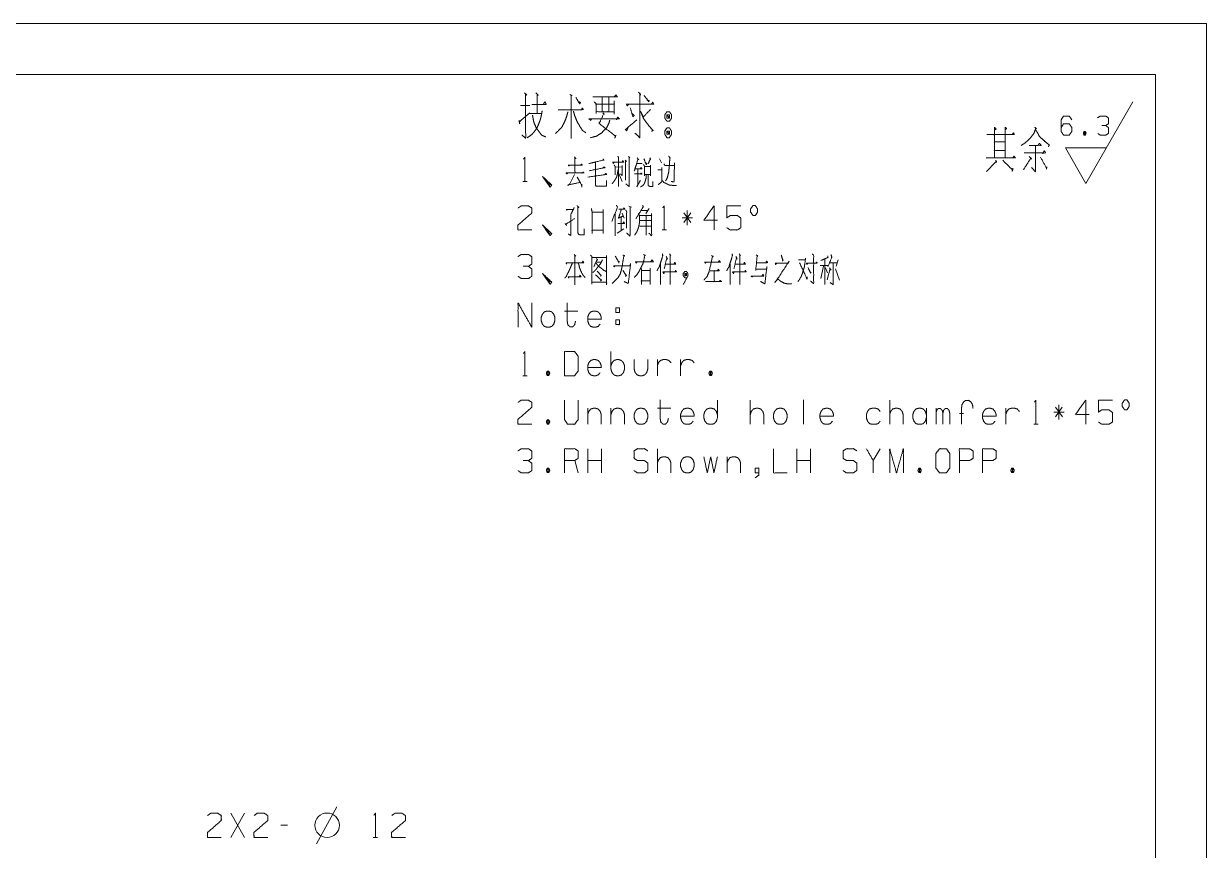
# Model space of a CAD drawing. Header units: millimetres. Extents: x 0 to 420, y 0 to 297.
# Drawn here: x 304.1 to 420, y 216 to 297 of the extents above; entities that cross this region are included whole.
import ezdxf

# ---------------------------------------------------------------- set-up
doc = ezdxf.new("R2010")
doc.units = ezdxf.units.MM
doc.layers.add('101', color=7, linetype='Continuous', true_color=0xffffff)

msp = doc.modelspace()

# ---------------------------------------------------------------- linework, layer by layer
at = {"layer": '101', "color": 133, "linetype": 'Continuous', "lineweight": 18}
for p, q in [((420, 297), (0, 297)), ((420, 0), (420, 297)), ((415, 292), (25, 292)), ((415, 5), (415, 292))]:
    msp.add_line(p, q, dxfattribs=at)
at = {"layer": '101', "color": 72, "linetype": 'Continuous', "lineweight": 18}
for p, q in [((352.78, 288.97), (353.68, 288.97)), ((353.68, 288.18), (354.82, 288.18)), ((362.06, 282.93), (362.74, 282.96)), ((363.02, 283.63), (363.16, 283.48)), ((363.07, 283.53), (363.07, 281.66)), ((363.35, 283.98), (363.5, 283.83)), ((366.39, 283.76), (366.6, 283.36)), ((362.42, 282.31), (362.74, 281.53)), ((366.25, 282.68), (366.56, 282.68)), ((352.99, 281.53), (353.42, 281.53)), ((362.06, 278.37), (362.06, 276.19)), ((362.75, 278.42), (362.93, 277.92)), ((363.39, 279.09), (363.64, 279.02)), ((364.61, 278.67), (365.29, 278.67)), ((365.38, 278.87), (365.05, 278.39)), ((369.46, 278.44), (368.8, 277.49)), ((368.8, 278.44), (369.48, 277.49)), ((369.12, 277.24), (369.12, 278.67)), ((362.63, 277.99), (362.63, 276.72)), ((364.46, 277.14), (365.58, 277.14)), ((364.5, 277.69), (365.6, 277.69)), ((369.64, 277.97), (368.63, 277.97)), ((362.26, 276.47), (362.91, 276.89)), ((366.65, 276.77), (367.08, 276.77)), ((358.02, 274.36), (358.2, 274.21)), ((358.11, 274.26), (358.11, 271.38)), ((380.03, 273.86), (380.7, 273.86)), ((382.62, 273.96), (382.62, 271.43)), ((383.9, 273.86), (383.72, 273.23)), ((366.49, 273.41), (366.49, 271.43)), ((373.32, 273.41), (373.32, 271.43)), ((382.15, 273.28), (382.91, 273.28)), ((382.48, 273.23), (382.22, 272.01)), ((382.66, 273.06), (382.87, 272.58)), ((383.14, 273.01), (382.82, 271.88)), ((383.05, 273.56), (383.82, 273.56)), ((383.06, 273.06), (383.21, 272.83)), ((383.65, 272.96), (384.05, 271.86)), ((357.09, 268.82), (358.41, 268.82)), ((362.13, 267.97), (362.47, 267.97)), ((362.13, 267.97), (362.13, 267.49)), ((361.64, 263.11), (361.64, 264.86)), ((366.19, 262.48), (366.19, 264.06)), ((368.47, 262.48), (368.47, 264.06)), ((352.99, 262.48), (353.42, 262.48)), ((355.39, 262.93), (355.55, 262.51)), ((371.33, 262.93), (371.49, 262.51)), ((375.3, 257.72), (375.3, 260.09)), ((380.52, 260.12), (380.52, 257.72)), ((388.96, 257.72), (388.96, 260.09)), ((359.36, 259.29), (359.36, 257.72)), ((361.64, 259.29), (361.64, 257.72)), ((366.19, 259.29), (367.52, 259.29)), ((392.56, 257.72), (392.56, 259.29)), ((393.51, 257.72), (393.51, 259.29)), ((396.21, 258.77), (395.79, 258.77)), ((400.34, 257.72), (400.34, 259.29)), ((406.06, 258.92), (405.05, 258.92)), ((405.88, 259.39), (405.23, 258.44)), ((405.23, 259.39), (405.9, 258.44)), ((405.55, 258.19), (405.55, 259.62)), ((355.39, 258.17), (355.55, 257.74)), ((403.08, 257.72), (403.5, 257.72)), ((359.36, 252.96), (359.36, 255.33)), ((360.71, 252.96), (360.71, 255.33)), ((366.19, 252.96), (366.19, 255.33)), ((379.85, 252.96), (379.85, 255.33)), ((381.19, 252.96), (381.19, 255.33)), ((388.02, 255.33), (387.35, 254.16)), ((358.43, 252.96), (358.09, 254.16)), ((360.71, 254.16), (359.36, 254.16)), ((373.02, 254.53), (373.02, 252.96)), ((381.19, 254.16), (379.85, 254.16)), ((355.39, 253.41), (355.55, 252.98)), ((391.82, 253.41), (391.98, 252.98)), ((400.92, 253.41), (401.08, 252.98)), ((325.72, 217.21), (324.38, 219.59)), ((324.38, 217.21), (325.72, 219.59)), ((332.78, 216.58), (334.78, 220.23)), ((329.94, 218.41), (329.27, 218.41)), ((338.34, 217.21), (338.76, 217.21))]:
    msp.add_line(p, q, dxfattribs=at)
at = {"layer": '101', "color": 43, "linetype": 'Continuous', "lineweight": 18}
for p, q in [((408.2, 281.33), (412.81, 289.33)), ((408.01, 286.42), (408.14, 286.08)), ((406.18, 284.83), (410.21, 284.83)), ((408.2, 281.33), (406.18, 284.83))]:
    msp.add_line(p, q, dxfattribs=at)
at = {"layer": '101', "color": 72, "linetype": 'Continuous', "lineweight": 18}
msp.add_circle((333.82, 218.41), 1.2, dxfattribs=at)
for points, knots in [([(353.18, 290.21), (353.39, 289.98), (353.28, 290.13), (353.28, 285.78), (352.91, 286.08)], [0, 0, 0.058123, 0.092657, 0.910297, 1, 1]), ([(354.29, 290.21), (354.53, 289.98), (354.4, 290.06), (354.4, 288.22)], [0, 0, 0.141502, 0.20722, 1, 1]), ([(357.6, 290.06), (357.84, 289.94), (357.73, 289.98), (357.73, 285.74), (357.73, 288.56), (356.46, 288.56), (358.95, 288.56), (358.82, 288.74), (358.77, 288.56)], [0, 0, 0.022712, 0.032395, 0.397208, 0.639341, 0.748901, 0.963456, 0.983224, 1, 1]), ([(359.85, 289.83), (362.26, 289.83), (362.13, 290.02), (361.97, 289.83)], [0, 0, 0.835357, 0.914861, 1, 1]), ([(364.35, 290.28), (364.56, 290.02), (364.48, 290.17), (364.48, 285.82), (363.98, 286.27)], [0, 0, 0.060999, 0.091687, 0.877915, 1, 1]), ([(364.88, 289.98), (365.36, 289.34), (365.38, 289.46), (365.17, 289.49)], [0, 0, 0.706417, 0.808952, 1, 1]), ([(353.89, 289.08), (355.3, 289.08), (355.17, 289.34), (355.03, 289.12)], [0, 0, 0.716786, 0.866795, 1, 1]), ([(358.21, 289.76), (358.58, 289.12), (358.66, 289.27), (358.48, 289.34)], [0, 0, 0.666004, 0.819293, 1, 1]), ([(359.98, 289.34), (360.19, 289.16), (360.19, 288.18), (360.19, 288.37), (361.97, 288.37), (361.97, 288.11), (361.97, 289.42), (361.97, 289.12), (360.11, 289.12), (360.78, 289.12), (360.78, 289.79), (360.78, 288.37), (361.44, 288.37), (361.44, 289.76)], [0, 0, 0.024059, 0.106925, 0.122861, 0.273835, 0.296146, 0.407697, 0.433194, 0.590927, 0.647261, 0.70463, 0.825742, 0.882076, 1, 1]), ([(363.37, 289.08), (363.24, 288.93), (363.16, 289.12), (365.81, 289.12), (365.73, 289.31), (365.62, 289.12)], [0, 0, 0.057624, 0.116249, 0.879372, 0.937997, 1, 1]), ([(363.53, 288.74), (363.79, 287.88), (363.93, 287.99), (363.74, 288.18)], [0, 0, 0.673381, 0.803124, 1, 1]), ([(352.62, 287.51), (352.7, 287.17), (352.65, 287.36), (353.68, 288.26)], [0, 0, 0.181317, 0.283209, 1, 1]), ([(354.9, 288.44), (354.8, 287.92), (354.69, 287.51), (354.56, 287.17), (354.4, 286.79), (354.13, 286.42), (353.87, 286.12), (353.44, 285.82)], [0, 0, 0.172187, 0.309102, 0.425674, 0.556629, 0.704264, 0.832974, 1, 1]), ([(353.95, 288.03), (354, 287.77), (354.05, 287.47), (354.16, 287.13), (354.32, 286.79), (354.82, 286.08), (355.25, 285.89)], [0, 0, 0.101605, 0.217194, 0.351415, 0.492972, 0.824035, 1, 1]), ([(357.42, 288.37), (357.28, 287.84), (357.04, 287.24), (356.78, 286.79), (356.2, 286.23)], [0, 0, 0.214891, 0.471147, 0.678421, 1, 1]), ([(357.97, 288.41), (358.08, 287.99), (358.29, 287.47), (358.56, 286.98), (358.85, 286.53), (359.17, 286.31)], [0, 0, 0.172226, 0.40119, 0.625583, 0.842426, 1, 1]), ([(359.77, 287.66), (359.64, 287.51), (359.5, 287.66), (362.47, 287.66), (362.31, 287.84), (362.18, 287.58)], [0, 0, 0.051194, 0.102396, 0.86189, 0.924783, 1, 1]), ([(361.52, 287.54), (361.44, 287.24), (361.2, 286.76), (360.7, 286.27), (360.22, 285.97), (359.64, 285.82)], [0, 0, 0.114106, 0.313646, 0.571362, 0.778602, 1, 1]), ([(360.83, 288.26), (361.02, 288.11), (360.94, 288.18), (360.49, 287.21), (362.08, 285.97), (362.13, 286.08), (362.02, 285.78)], [0, 0, 0.061499, 0.089677, 0.366513, 0.885936, 0.917993, 1, 1]), ([(363.32, 286.83), (363.18, 286.49), (363.05, 286.61), (364.19, 287.58)], [0, 0, 0.178046, 0.263407, 1, 1]), ([(365.52, 288.59), (364.8, 287.84), (364.54, 288.41), (364.8, 287.77), (365.04, 287.39), (365.31, 287.06), (365.76, 286.53), (365.81, 286.53), (365.62, 286.46)], [0, 0, 0.248762, 0.397965, 0.56362, 0.670266, 0.773241, 0.939259, 0.951976, 1, 1]), ([(367.37, 288.37), (367.13, 288.37), (366.92, 288.07), (366.92, 287.73), (367.13, 287.43), (367.37, 287.43), (367.58, 287.73), (367.58, 288.07), (367.37, 288.37)], [0, 0, 0.091013, 0.231145, 0.359868, 0.5, 0.591013, 0.731145, 0.859868, 1, 1]), ([(367.13, 287.73), (367.37, 287.73), (367.13, 288.07), (367.13, 287.73)], [0, 0, 0.241169, 0.658908, 1, 1]), ([(367.37, 287.73), (367.37, 288.07), (367.13, 288.07)], [0, 0, 0.585806, 1, 1]), ([(367.58, 286.46), (367.37, 286.79), (367.13, 286.79), (366.92, 286.46), (366.92, 286.16), (367.13, 285.82), (367.37, 285.82), (367.58, 286.16), (367.58, 286.46)], [0, 0, 0.149194, 0.238511, 0.387705, 0.5, 0.649194, 0.738511, 0.887705, 1, 1]), ([(367.13, 286.46), (367.13, 286.16), (367.37, 286.16)], [0, 0, 0.556988, 1, 1]), ([(367.37, 286.46), (367.13, 286.46), (367.37, 286.16), (367.37, 286.46)], [0, 0, 0.258816, 0.674596, 1, 1]), ([(399.22, 286.84), (399.4, 286.69), (399.24, 286.54), (399.24, 286.84), (399.24, 283.84), (399.24, 286.12), (398.47, 286.12), (401.2, 286.12), (400.28, 286.12), (400.28, 286.8), (400.28, 283.84), (400.28, 285.41), (399.22, 285.41), (399.22, 284.55), (400.28, 284.55), (400.28, 283.84), (398.42, 283.84), (401.28, 283.84), (401.15, 284.02), (401.02, 283.84)], [0, 0, 0.009716, 0.018618, 0.030833, 0.152985, 0.246127, 0.277433, 0.388625, 0.426409, 0.453894, 0.57452, 0.63865, 0.681832, 0.716952, 0.760134, 0.789145, 0.864713, 0.981301, 0.99065, 1, 1]), ([(400.3, 286.61), (400.43, 286.72), (400.28, 286.84)], [0, 0, 0.471592, 1, 1]), ([(403.19, 286.84), (403.35, 286.69), (403.27, 286.72), (403.11, 286.27), (402.84, 285.9), (402.52, 285.56), (402.23, 285.3), (401.86, 285.07)], [0, 0, 0.086304, 0.121015, 0.309418, 0.490704, 0.673788, 0.828672, 1, 1]), ([(403.24, 286.61), (403.45, 286.31), (403.64, 285.94), (404.01, 285.6), (404.46, 285.22), (404.59, 285.11), (404.62, 285.11), (404.51, 284.96)], [0, 0, 0.162714, 0.348027, 0.570222, 0.829897, 0.90691, 0.918647, 1, 1]), ([(400.97, 286.12), (401.1, 286.31), (401.18, 286.12)], [0, 0, 0.529935, 1, 1]), ([(402.63, 285.07), (403.82, 285.07), (403.64, 285.26), (403.5, 285.07)], [0, 0, 0.70741, 0.863852, 1, 1]), ([(402.15, 284.32), (404.25, 284.32), (404.11, 284.55), (403.98, 284.25)], [0, 0, 0.78047, 0.877784, 1, 1]), ([(403.24, 285.07), (403.24, 282.49), (402.87, 282.9)], [0, 0, 0.823407, 1, 1]), ([(353.06, 283.71), (353.21, 283.91), (353.21, 281.53)], [0, 0, 0.093489, 1, 1]), ([(358.08, 283.93), (358.2, 283.76), (358.11, 283.83), (358.11, 282.36), (357.25, 282.36), (359, 282.36), (358.91, 282.46), (358.8, 282.33)], [0, 0, 0.045422, 0.069991, 0.382592, 0.566137, 0.936976, 0.965255, 1, 1]), ([(357.6, 283.13), (357.51, 283.03), (357.46, 283.13), (358.84, 283.13), (358.75, 283.26), (358.68, 283.13)], [0, 0, 0.06944, 0.128335, 0.845638, 0.925287, 1, 1]), ([(360.87, 283.76), (360.95, 283.58), (360.9, 283.63), (359.47, 283.28), (360.12, 283.43), (360.12, 281.23), (360.16, 281.08), (360.25, 281.06), (361.2, 281.06), (361.2, 281.63)], [0, 0, 0.030682, 0.042087, 0.272768, 0.377784, 0.72212, 0.746241, 0.760617, 0.910004, 1, 1]), ([(359.49, 282.58), (361.06, 282.88), (360.95, 282.96), (360.83, 282.83)], [0, 0, 0.839682, 0.907798, 1, 1]), ([(361.94, 283.41), (361.89, 283.28), (361.8, 283.43), (362.88, 283.43), (362.81, 283.58), (362.75, 283.43)], [0, 0, 0.079258, 0.18089, 0.810308, 0.907116, 1, 1]), ([(361.94, 283.16), (362.05, 283.01), (362.05, 282.18)], [0, 0, 0.182122, 1, 1]), ([(362.31, 284.01), (362.38, 283.88), (362.38, 281.03)], [0, 0, 0.047975, 1, 1]), ([(362.74, 283.08), (362.74, 282.11), (362.58, 282.26)], [0, 0, 0.816829, 1, 1]), ([(363.42, 283.88), (363.42, 281.03), (363.11, 281.28)], [0, 0, 0.875673, 1, 1]), ([(364.22, 283.83), (364.36, 283.66), (364.29, 283.73), (363.92, 282.53), (364.16, 283.28), (364.69, 283.28)], [0, 0, 0.077471, 0.112962, 0.545471, 0.817409, 1, 1]), ([(364.04, 282.78), (364.68, 282.78), (364.59, 282.91), (364.52, 282.78)], [0, 0, 0.681995, 0.846082, 1, 1]), ([(364.84, 283.18), (364.92, 283.03), (364.92, 282.08), (364.92, 282.21), (365.51, 282.21), (365.51, 282.08), (365.51, 283.13), (365.51, 283.01), (364.91, 283.01)], [0, 0, 0.046637, 0.301105, 0.334587, 0.490815, 0.524296, 0.805551, 0.839033, 1, 1]), ([(364.87, 283.76), (365.1, 283.18), (365.15, 283.26), (365.01, 283.43)], [0, 0, 0.6615, 0.759629, 1, 1]), ([(365.45, 283.86), (365.54, 283.71), (365.51, 283.78), (365.29, 283.26)], [0, 0, 0.211483, 0.312228, 1, 1]), ([(366.63, 282.91), (366.63, 281.66), (366.62, 281.51), (366.48, 281.38), (366.28, 281.23)], [0, 0, 0.681074, 0.763374, 0.866199, 1, 1]), ([(366.83, 283.26), (366.93, 283.08), (367.85, 283.08)], [0, 0, 0.182091, 1, 1]), ([(367.29, 284.01), (367.43, 283.86), (367.39, 283.51), (367.36, 283.03), (367.29, 282.36), (367.15, 281.86), (366.99, 281.58)], [0, 0, 0.08083, 0.218769, 0.405546, 0.671674, 0.875423, 1, 1]), ([(367.87, 283.36), (367.82, 281.48), (367.55, 281.53)], [0, 0, 0.874254, 1, 1]), ([(399.35, 283.61), (399.45, 283.42), (399.43, 283.5), (398.42, 282.49)], [0, 0, 0.124999, 0.171153, 1, 1]), ([(400.04, 283.61), (401.02, 282.64), (401.02, 282.82), (400.97, 282.49)], [0, 0, 0.723281, 0.821336, 1, 1]), ([(402.63, 283.99), (402.87, 283.72), (402.82, 283.84), (402.07, 282.67)], [0, 0, 0.190871, 0.257793, 1, 1]), ([(403.74, 283.91), (404.35, 282.82), (404.38, 282.97), (404.33, 282.75)], [0, 0, 0.764773, 0.85821, 1, 1]), ([(355.08, 281.81), (355.68, 281.18), (355.53, 281.18), (354.93, 282.03), (355.68, 280.96), (355.84, 281.18), (354.93, 282.03)], [0, 0, 0.178022, 0.207052, 0.420792, 0.689029, 0.745607, 1, 1]), ([(357.37, 282.33), (357.3, 282.26), (357.25, 282.36)], [0, 0, 0.476595, 1, 1]), ([(358.08, 282.21), (357.53, 281.18), (357.37, 281.18), (358.62, 281.43), (358.34, 281.96), (358.78, 281.13), (358.8, 281.28), (358.77, 280.96)], [0, 0, 0.252054, 0.286553, 0.564053, 0.693377, 0.896345, 0.929101, 1, 1]), ([(359.38, 281.96), (361.22, 282.21), (361.15, 282.33), (361.04, 282.21)], [0, 0, 0.857791, 0.924199, 1, 1]), ([(362.35, 282.71), (362.28, 282.33), (362.24, 282.11), (362.17, 281.91), (361.99, 281.61), (361.9, 281.48), (361.76, 281.31)], [0, 0, 0.246544, 0.393698, 0.530765, 0.755723, 0.854644, 1, 1]), ([(363.95, 282.26), (364.69, 282.26), (364.59, 282.36), (364.5, 282.23)], [0, 0, 0.712977, 0.852994, 1, 1]), ([(364.27, 282.76), (364.27, 281.23), (364.18, 281.01), (364.53, 281.63)], [0, 0, 0.613735, 0.711022, 1, 1]), ([(365.08, 282.13), (365.08, 281.86), (365.01, 281.58), (364.91, 281.31), (364.78, 281.13), (364.55, 281.01)], [0, 0, 0.206832, 0.420397, 0.642073, 0.803268, 1, 1]), ([(365.28, 282.13), (365.28, 281.18), (365.35, 281.08), (365.49, 281.03), (365.75, 281.03), (365.75, 281.51)], [0, 0, 0.484054, 0.546467, 0.622881, 0.757968, 1, 1]), ([(366.69, 281.63), (366.81, 281.43), (366.99, 281.36), (367.18, 281.26), (367.36, 281.18), (367.55, 281.16), (367.8, 281.13), (368.05, 281.13)], [0, 0, 0.153693, 0.279205, 0.422108, 0.54759, 0.675713, 0.838282, 1, 1]), ([(352.53, 278.92), (352.85, 279.14), (353.54, 279.14), (353.88, 278.92), (353.88, 278.44), (352.52, 277.24), (352.53, 276.77), (353.88, 276.77)], [0, 0, 0.069694, 0.192978, 0.265272, 0.350227, 0.67474, 0.759754, 1, 1]), ([(357.39, 278.82), (357.35, 278.72), (357.26, 278.77), (358.01, 278.77)], [0, 0, 0.111652, 0.218549, 1, 1]), ([(358.04, 278.99), (357.71, 278.29), (357.71, 276.24), (357.46, 276.37)], [0, 0, 0.250151, 0.910671, 1, 1]), ([(358.32, 279.17), (358.5, 278.97), (358.41, 279.02), (358.41, 276.49), (358.43, 276.37), (358.59, 276.29), (359, 276.29), (359, 276.87)], [0, 0, 0.063895, 0.088198, 0.692698, 0.72292, 0.765024, 0.862344, 1, 1]), ([(359.72, 278.87), (359.79, 278.54), (359.79, 276.42), (359.79, 276.74), (360.88, 276.74), (360.88, 276.42), (360.88, 278.77), (360.88, 278.52), (359.81, 278.52)], [0, 0, 0.042201, 0.311816, 0.353051, 0.492088, 0.533323, 0.831485, 0.863203, 1, 1]), ([(361.73, 277.59), (362.28, 279.02), (362.19, 279.17), (362.17, 279.19)], [0, 0, 0.881759, 0.982305, 1, 1]), ([(362.65, 278.77), (362.38, 277.94), (362.84, 278.14)], [0, 0, 0.633567, 1, 1]), ([(362.4, 278.82), (363, 278.82), (362.93, 278.94), (362.84, 278.82)], [0, 0, 0.669472, 0.829452, 1, 1]), ([(363.07, 278.72), (363.18, 278.62), (363.18, 276.94)], [0, 0, 0.080045, 1, 1]), ([(363.51, 279.02), (363.51, 276.17), (363.18, 276.47)], [0, 0, 0.863551, 1, 1]), ([(364.32, 278.37), (364.45, 278.19), (364.45, 277.69), (364.43, 277.47), (364.41, 277.32), (364.36, 277.09), (364.29, 276.87), (364.2, 276.64), (364.11, 276.49), (363.97, 276.27)], [0, 0, 0.095694, 0.318943, 0.419713, 0.487155, 0.59037, 0.695673, 0.803601, 0.881341, 1, 1]), ([(364.75, 279.22), (364.8, 279.02), (364.09, 277.89)], [0, 0, 0.134734, 1, 1]), ([(364.46, 278.19), (365.63, 278.19), (365.63, 278.39), (365.63, 276.19), (365.35, 276.47)], [0, 0, 0.294506, 0.344996, 0.900417, 1, 1]), ([(364.99, 278.17), (365.08, 278.19), (365.08, 276.27)], [0, 0, 0.045545, 1, 1]), ([(366.72, 278.94), (366.86, 279.14), (366.86, 276.77)], [0, 0, 0.093489, 1, 1]), ([(372.09, 277.72), (370.75, 277.72), (371.75, 279.14), (371.75, 276.77)], [0, 0, 0.245869, 0.565293, 1, 1]), ([(373, 276.99), (373.34, 276.77), (374.03, 276.77), (374.37, 276.99), (374.37, 277.94), (374.03, 278.19), (373.34, 278.19), (373, 277.97), (373, 279.14), (374.37, 279.14)], [0, 0, 0.062227, 0.168343, 0.23057, 0.376816, 0.441266, 0.547382, 0.609609, 0.790491, 1, 1]), ([(375.56, 278.19), (375.79, 278.19), (376.01, 278.52), (376.01, 278.84), (375.79, 279.17), (375.56, 279.17), (375.33, 278.84), (375.33, 278.52), (375.56, 278.19)], [0, 0, 0.085681, 0.230394, 0.351585, 0.496291, 0.581973, 0.730387, 0.851579, 1, 1]), ([(355.08, 277.04), (355.68, 276.42), (355.53, 276.42), (354.93, 277.27), (355.68, 276.19), (355.84, 276.42), (354.93, 277.27)], [0, 0, 0.178022, 0.207052, 0.420792, 0.689029, 0.745607, 1, 1]), ([(357.14, 277.42), (357.28, 277.22), (357.21, 277.32), (358.08, 277.89)], [0, 0, 0.174089, 0.261134, 1, 1]), ([(362.31, 277.42), (362.98, 277.42), (362.88, 277.57), (362.81, 277.42)], [0, 0, 0.657711, 0.837607, 1, 1]), ([(353.54, 273.21), (353.88, 273.43), (353.88, 274.16), (353.54, 274.38), (352.85, 274.38), (352.52, 274.16)], [0, 0, 0.153871, 0.429848, 0.583719, 0.846116, 1, 1]), ([(357.28, 273.43), (357.25, 273.56), (358.96, 273.56), (358.91, 273.73), (358.8, 273.56)], [0, 0, 0.058202, 0.826383, 0.908309, 1, 1]), ([(359.63, 274.31), (359.77, 274.18), (359.77, 271.48), (359.77, 271.66), (361.22, 271.66), (361.22, 271.41), (361.22, 274.26), (361.22, 274.08), (359.77, 274.08)], [0, 0, 0.020431, 0.312721, 0.331665, 0.488565, 0.515627, 0.824156, 0.843101, 1, 1]), ([(360.23, 273.63), (360.69, 273.63), (360.81, 273.86), (360.62, 273.48), (360.37, 273.16), (360.16, 272.88), (359.88, 272.61)], [0, 0, 0.200763, 0.31295, 0.497489, 0.675949, 0.827666, 1, 1]), ([(360.23, 273.96), (360.35, 273.83), (360.3, 273.88), (359.96, 273.18)], [0, 0, 0.171563, 0.242667, 1, 1]), ([(362.82, 274.31), (363.02, 274.23), (362.91, 274.26), (362.75, 273.28), (362.65, 272.81), (362.56, 272.48), (362.33, 272.08), (362.01, 271.78), (361.76, 271.51)], [0, 0, 0.061342, 0.093412, 0.384206, 0.527463, 0.626604, 0.762389, 0.891102, 1, 1]), ([(362.06, 274.21), (362.42, 273.61), (362.44, 273.71), (362.4, 273.53)], [0, 0, 0.713168, 0.81717, 1, 1]), ([(364.84, 274.36), (365.03, 274.26), (364.96, 274.26), (364.8, 273.53), (364.41, 272.73), (364.18, 272.38), (363.93, 272.13)], [0, 0, 0.081229, 0.107494, 0.383267, 0.713753, 0.869308, 1, 1]), ([(364.2, 273.66), (364.13, 273.53), (364.02, 273.66), (365.79, 273.66), (365.67, 273.86), (365.54, 273.66)], [0, 0, 0.056424, 0.120821, 0.815213, 0.907611, 1, 1]), ([(366.69, 274.43), (366.72, 274.26), (366.48, 273.48), (366.39, 273.18), (366.28, 273.01), (366.16, 272.78)], [0, 0, 0.10108, 0.561692, 0.73877, 0.854619, 1, 1]), ([(367.06, 274.18), (367.18, 273.91), (367.11, 274.01), (366.86, 272.96)], [0, 0, 0.200663, 0.282157, 1, 1]), ([(366.99, 273.43), (367.98, 273.43), (367.91, 273.61), (367.82, 273.43)], [0, 0, 0.720068, 0.857373, 1, 1]), ([(367.38, 274.43), (367.52, 274.26), (367.45, 274.33), (367.45, 271.43)], [0, 0, 0.069694, 0.101621, 1, 1]), ([(371.51, 274.26), (371.66, 274.13), (371.61, 274.23), (371.26, 272.68), (371.05, 272.18), (370.76, 271.88)], [0, 0, 0.070725, 0.110295, 0.666028, 0.855881, 1, 1]), ([(370.99, 273.63), (370.9, 273.51), (370.8, 273.63), (372.37, 273.63), (372.25, 273.78), (372.16, 273.63)], [0, 0, 0.067769, 0.140354, 0.836831, 0.922913, 1, 1]), ([(373.52, 274.43), (373.55, 274.26), (373.3, 273.48), (373.22, 273.18), (373.11, 273.01), (372.99, 272.78)], [0, 0, 0.10108, 0.561689, 0.738768, 0.854618, 1, 1]), ([(373.89, 274.18), (374.01, 273.91), (373.94, 274.01), (373.69, 272.96)], [0, 0, 0.200661, 0.28217, 1, 1]), ([(373.82, 273.43), (374.81, 273.43), (374.74, 273.61), (374.65, 273.43)], [0, 0, 0.720068, 0.857373, 1, 1]), ([(374.21, 274.43), (374.35, 274.26), (374.28, 274.33), (374.28, 271.43)], [0, 0, 0.069702, 0.101628, 1, 1]), ([(375.88, 274.33), (376.04, 274.21), (375.97, 274.23), (375.83, 272.81), (375.85, 272.93), (376.91, 272.93), (376.92, 273.18), (376.73, 271.48), (376.31, 271.73)], [0, 0, 0.037815, 0.051837, 0.319492, 0.343088, 0.541305, 0.588148, 0.907968, 1, 1]), ([(375.93, 273.56), (377.01, 273.56), (376.91, 273.73), (376.84, 273.61)], [0, 0, 0.755875, 0.899326, 1, 1]), ([(377.88, 273.51), (377.79, 273.38), (377.75, 273.51), (379.02, 273.51), (379.1, 273.71), (377.98, 271.98), (377.7, 271.63), (378, 271.98), (378.25, 271.76), (378.6, 271.56), (379.01, 271.48), (379.34, 271.51)], [0, 0, 0.024601, 0.045475, 0.249978, 0.284067, 0.614007, 0.686317, 0.760443, 0.81419, 0.87946, 0.945887, 1, 1]), ([(378.34, 274.31), (378.49, 273.78), (378.51, 273.83), (378.44, 273.71)], [0, 0, 0.736145, 0.807302, 1, 1]), ([(380.72, 274.01), (380.59, 273.13), (380.56, 273.01), (380.49, 272.81), (380.43, 272.58), (380.35, 272.38), (380.28, 272.18), (380.19, 272.06), (380.1, 271.88), (379.96, 271.71)], [0, 0, 0.358967, 0.411732, 0.497894, 0.591795, 0.680619, 0.766789, 0.828974, 0.908603, 1, 1]), ([(380.93, 273.51), (380.84, 273.38), (380.81, 273.53), (381.88, 273.53), (381.8, 273.63), (381.73, 273.51)], [0, 0, 0.092087, 0.184791, 0.833346, 0.91362, 1, 1]), ([(381.37, 274.41), (381.51, 274.31), (381.51, 271.51), (381.21, 271.76)], [0, 0, 0.051476, 0.883808, 1, 1]), ([(382.91, 274.23), (382.91, 274.08), (382.22, 273.78)], [0, 0, 0.166324, 1, 1]), ([(383.21, 274.36), (383.29, 274.11), (382.91, 273.16)], [0, 0, 0.205275, 1, 1]), ([(352.53, 272.23), (352.85, 272.01), (353.54, 272.01), (353.88, 272.23), (353.88, 272.96), (353.54, 273.21), (353.03, 273.21)], [0, 0, 0.124123, 0.343689, 0.472444, 0.703374, 0.836728, 1, 1]), ([(355.08, 272.28), (355.68, 271.66), (355.53, 271.66), (354.93, 272.51), (355.68, 271.43), (355.84, 271.66), (354.93, 272.51)], [0, 0, 0.178022, 0.207052, 0.420792, 0.689029, 0.745607, 1, 1]), ([(357.86, 273.53), (357.76, 273.31), (357.67, 273.08), (357.58, 272.88), (357.46, 272.61), (357.35, 272.43), (357.26, 272.21), (357.12, 272.06)], [0, 0, 0.149553, 0.294899, 0.426374, 0.607686, 0.730714, 0.87606, 1, 1]), ([(358.41, 273.56), (358.5, 273.36), (358.55, 273.08), (358.66, 272.83), (358.77, 272.56), (358.92, 272.33), (359.1, 272.11)], [0, 0, 0.134402, 0.306573, 0.473517, 0.654705, 0.8241, 1, 1]), ([(360.19, 273.51), (360.41, 273.23), (360.71, 273.01), (360.95, 272.81), (361.18, 272.71)], [0, 0, 0.268934, 0.559602, 0.805955, 1, 1]), ([(360.3, 272.73), (360.65, 272.33), (360.69, 272.38), (360.62, 272.23)], [0, 0, 0.70158, 0.782057, 1, 1]), ([(362.06, 273.28), (361.98, 273.16), (361.89, 273.26), (363.51, 273.26), (363.57, 273.48), (363.34, 271.53), (362.93, 271.71)], [0, 0, 0.033642, 0.062976, 0.420374, 0.471179, 0.902728, 1, 1]), ([(362.82, 272.81), (363.14, 272.26), (363.16, 272.36), (363.07, 272.21)], [0, 0, 0.697423, 0.808894, 1, 1]), ([(364.62, 273.01), (364.62, 271.41), (364.62, 271.78), (365.49, 271.78), (365.49, 271.41), (365.49, 273.01), (365.49, 272.81), (364.59, 272.81)], [0, 0, 0.270383, 0.333753, 0.480115, 0.543484, 0.813868, 0.847664, 1, 1]), ([(366.86, 272.66), (366.83, 272.48), (366.74, 272.66), (368.07, 272.66), (367.98, 272.81), (367.94, 272.68)], [0, 0, 0.089076, 0.186894, 0.84831, 0.93518, 1, 1]), ([(369.03, 272.08), (368.89, 272.08), (368.73, 272.28), (368.73, 272.51), (368.89, 272.71), (369.03, 272.71), (369.19, 272.51), (369.19, 272.28), (368.73, 271.43)], [0, 0, 0.057341, 0.16098, 0.252232, 0.355877, 0.413219, 0.516864, 0.608116, 1, 1]), ([(369.03, 272.28), (369.03, 272.51), (368.89, 272.51)], [0, 0, 0.614104, 1, 1]), ([(368.89, 272.28), (369.03, 272.28), (368.89, 272.51), (368.89, 272.28)], [0, 0, 0.223671, 0.644056, 1, 1]), ([(371.38, 272.78), (372.25, 272.78), (372.18, 272.93), (372.07, 272.78), (371.77, 272.78), (371.77, 271.71), (370.92, 271.71), (372.5, 271.71), (372.34, 271.83), (372.25, 271.71)], [0, 0, 0.161346, 0.192241, 0.226463, 0.282438, 0.482699, 0.640748, 0.933797, 0.971486, 1, 1]), ([(373.69, 272.66), (373.66, 272.48), (373.57, 272.66), (374.9, 272.66), (374.81, 272.81), (374.77, 272.68)], [0, 0, 0.089076, 0.186894, 0.84831, 0.93518, 1, 1]), ([(375.56, 272.23), (375.48, 272.18), (375.39, 272.23), (376.62, 272.23), (376.54, 272.43), (376.43, 272.26)], [0, 0, 0.054492, 0.108966, 0.772861, 0.89019, 1, 1]), ([(380.13, 273.56), (380.86, 271.96), (380.88, 272.18)], [0, 0, 0.886139, 1, 1]), ([(380.96, 273.08), (381.23, 272.53), (381.28, 272.61)], [0, 0, 0.869232, 1, 1]), ([(383.42, 273.56), (383.42, 271.41), (383.14, 271.61)], [0, 0, 0.861246, 1, 1]), ([(357.51, 272.06), (357.44, 272.18), (358.71, 272.18), (358.61, 272.33), (358.52, 272.21)], [0, 0, 0.081918, 0.807877, 0.91267, 1, 1]), ([(360.14, 272.38), (360.69, 271.83), (360.72, 271.91), (360.64, 271.76)], [0, 0, 0.751288, 0.831534, 1, 1]), ([(352.53, 267.24), (352.53, 269.62), (353.88, 267.24), (353.88, 269.62)], [0, 0, 0.317574, 0.682426, 1, 1]), ([(358.16, 267.82), (358.08, 267.47), (357.88, 267.27), (357.63, 267.27), (357.42, 267.47), (357.35, 267.82), (357.35, 269.64)], [0, 0, 0.107411, 0.1904, 0.264018, 0.350759, 0.457003, 1, 1]), ([(362.13, 268.67), (362.13, 269.14), (362.47, 269.14), (362.47, 268.67), (362.13, 268.67)], [0, 0, 0.292898, 0.5, 0.792898, 1, 1]), ([(354.92, 267.54), (355.11, 267.32), (355.36, 267.24), (355.59, 267.24), (355.84, 267.32), (356.03, 267.54), (356.14, 267.87), (356.14, 268.22), (356.03, 268.52), (355.84, 268.74), (355.59, 268.82), (355.36, 268.82), (355.11, 268.74), (354.92, 268.52), (354.81, 268.22), (354.81, 267.87), (354.92, 267.54)], [0, 0, 0.063224, 0.118194, 0.167047, 0.222026, 0.28525, 0.357935, 0.432348, 0.499997, 0.563221, 0.6182, 0.667053, 0.722023, 0.785247, 0.852899, 0.927312, 1, 1]), ([(360.58, 267.54), (360.39, 267.32), (360.14, 267.24), (359.91, 267.24), (359.66, 267.32), (359.47, 267.54), (359.36, 267.87), (359.36, 268.22), (359.47, 268.52), (359.66, 268.74), (359.91, 268.82), (360.14, 268.82), (360.39, 268.74), (360.58, 268.52), (360.69, 268.22), (360.69, 268.04), (359.36, 268.04)], [0, 0, 0.053948, 0.10086, 0.142546, 0.189451, 0.243399, 0.30542, 0.368915, 0.42664, 0.480587, 0.527493, 0.569178, 0.616091, 0.670039, 0.727763, 0.759511, 1, 1]), ([(362.47, 267.97), (362.47, 267.49), (362.13, 267.49)], [0, 0, 0.585795, 1, 1]), ([(353.06, 264.66), (353.21, 264.86), (353.21, 262.48)], [0, 0, 0.093489, 1, 1]), ([(357.09, 262.48), (358.08, 262.48), (358.43, 262.96), (358.43, 264.38), (358.08, 264.86), (357.09, 264.86), (357.09, 262.48)], [0, 0, 0.142133, 0.227161, 0.431789, 0.516817, 0.65895, 1, 1]), ([(360.58, 262.78), (360.39, 262.56), (360.14, 262.48), (359.91, 262.48), (359.66, 262.56), (359.47, 262.78), (359.36, 263.11), (359.36, 263.46), (359.47, 263.76), (359.66, 263.98), (359.91, 264.06), (360.14, 264.06), (360.39, 263.98), (360.58, 263.76), (360.69, 263.46), (360.69, 263.28), (359.36, 263.28)], [0, 0, 0.053948, 0.10086, 0.142546, 0.189451, 0.243399, 0.30542, 0.368915, 0.42664, 0.480587, 0.527493, 0.569178, 0.616091, 0.670039, 0.727763, 0.759511, 1, 1]), ([(361.64, 263.11), (361.75, 262.78), (361.94, 262.56), (362.19, 262.48), (362.42, 262.48), (362.66, 262.56), (362.86, 262.78), (362.97, 263.11), (362.97, 263.46), (362.86, 263.76), (362.66, 263.98), (362.42, 264.06), (362.19, 264.06), (361.94, 263.98), (361.75, 263.76), (361.64, 263.46)], [0, 0, 0.078531, 0.146831, 0.20623, 0.25901, 0.318408, 0.386715, 0.465242, 0.545638, 0.618725, 0.687032, 0.74643, 0.79921, 0.858609, 0.926909, 1, 1]), ([(363.92, 264.06), (363.92, 263.11), (364.02, 262.78), (364.22, 262.56), (364.46, 262.48), (364.69, 262.48), (364.94, 262.56), (365.14, 262.78), (365.24, 263.11), (365.24, 264.06)], [0, 0, 0.242015, 0.329106, 0.404861, 0.470737, 0.529273, 0.595139, 0.670894, 0.757985, 1, 1]), ([(366.19, 263.46), (366.3, 263.76), (366.49, 263.98), (366.74, 264.06), (367.08, 264.06), (367.32, 263.98), (367.52, 263.76)], [0, 0, 0.180191, 0.348587, 0.495, 0.685169, 0.831604, 1, 1]), ([(368.47, 263.46), (368.58, 263.76), (368.77, 263.98), (369.02, 264.06), (369.35, 264.06), (369.6, 263.98), (369.79, 263.76)], [0, 0, 0.180181, 0.348574, 0.495008, 0.685173, 0.831607, 1, 1]), ([(355.39, 262.51), (355.55, 262.51), (355.64, 262.73), (355.55, 262.93), (355.39, 262.93), (355.31, 262.73), (355.39, 262.51), (355.55, 262.93)], [0, 0, 0.093981, 0.236794, 0.365967, 0.459948, 0.589111, 0.731915, 1, 1]), ([(371.33, 262.51), (371.49, 262.51), (371.58, 262.73), (371.49, 262.93), (371.33, 262.93), (371.24, 262.73), (371.33, 262.51), (371.49, 262.93)], [0, 0, 0.093981, 0.236794, 0.365967, 0.459948, 0.589111, 0.731915, 1, 1]), ([(352.53, 259.87), (352.85, 260.09), (353.54, 260.09), (353.88, 259.87), (353.88, 259.39), (352.52, 258.19), (352.53, 257.72), (353.88, 257.72)], [0, 0, 0.069694, 0.192978, 0.265272, 0.350227, 0.67474, 0.759754, 1, 1]), ([(357.09, 260.09), (357.09, 258.19), (357.4, 257.72), (358.08, 257.72), (358.43, 258.19), (358.43, 260.09)], [0, 0, 0.337151, 0.438601, 0.55778, 0.662849, 1, 1]), ([(367.27, 258.29), (367.18, 257.94), (366.99, 257.74), (366.74, 257.74), (366.53, 257.94), (366.46, 258.29), (366.46, 260.12)], [0, 0, 0.107408, 0.190397, 0.264027, 0.350759, 0.457003, 1, 1]), ([(372.07, 260.09), (372.07, 258.34), (371.97, 258.02), (371.77, 257.79), (371.52, 257.72), (371.29, 257.72), (371.05, 257.79), (370.85, 258.02), (370.75, 258.34), (370.75, 258.69), (370.85, 258.99), (371.05, 259.22), (371.29, 259.29), (371.52, 259.29), (371.77, 259.22), (371.97, 258.99), (372.07, 258.69)], [0, 0, 0.286726, 0.342738, 0.39146, 0.433828, 0.471475, 0.513837, 0.562558, 0.618571, 0.675915, 0.728048, 0.776769, 0.819131, 0.856778, 0.899146, 0.947868, 1, 1]), ([(396, 257.72), (396, 259.29), (396.05, 259.64), (396.21, 259.92), (396.42, 260.07), (396.69, 260.07), (396.92, 259.92), (397.08, 259.64), (397.13, 259.29)], [0, 0, 0.423655, 0.518871, 0.604327, 0.674207, 0.74552, 0.819328, 0.904784, 1, 1]), ([(403.15, 259.89), (403.29, 260.09), (403.29, 257.72)], [0, 0, 0.093497, 1, 1]), ([(408.51, 258.67), (407.17, 258.67), (408.18, 260.09), (408.18, 257.72)], [0, 0, 0.245868, 0.565295, 1, 1]), ([(409.43, 257.94), (409.76, 257.72), (410.45, 257.72), (410.79, 257.94), (410.79, 258.89), (410.45, 259.14), (409.76, 259.14), (409.43, 258.92), (409.43, 260.09), (410.79, 260.09)], [0, 0, 0.062231, 0.168346, 0.230572, 0.376815, 0.441263, 0.547378, 0.609609, 0.790489, 1, 1]), ([(411.99, 259.14), (412.22, 259.14), (412.43, 259.47), (412.43, 259.79), (412.22, 260.12), (411.99, 260.12), (411.76, 259.79), (411.76, 259.47), (411.99, 259.14)], [0, 0, 0.085681, 0.230394, 0.351585, 0.496291, 0.581973, 0.730387, 0.851579, 1, 1]), ([(359.36, 258.69), (359.47, 258.99), (359.66, 259.22), (359.91, 259.29), (360.14, 259.29), (360.39, 259.22), (360.58, 258.99), (360.69, 258.69), (360.69, 257.72)], [0, 0, 0.107748, 0.208447, 0.296001, 0.373811, 0.461378, 0.562077, 0.669826, 1, 1]), ([(361.64, 258.69), (361.75, 258.99), (361.94, 259.22), (362.19, 259.29), (362.42, 259.29), (362.66, 259.22), (362.86, 258.99), (362.97, 258.69), (362.97, 257.72)], [0, 0, 0.107752, 0.208441, 0.296007, 0.373817, 0.461383, 0.562081, 0.669829, 1, 1]), ([(364.02, 258.02), (364.22, 257.79), (364.46, 257.72), (364.69, 257.72), (364.94, 257.79), (365.14, 258.02), (365.24, 258.34), (365.24, 258.69), (365.14, 258.99), (364.94, 259.22), (364.69, 259.29), (364.46, 259.29), (364.22, 259.22), (364.02, 258.99), (363.92, 258.69), (363.92, 258.34), (364.02, 258.02)], [0, 0, 0.063224, 0.118203, 0.167056, 0.222027, 0.285251, 0.357937, 0.43235, 0.5, 0.563224, 0.618195, 0.667048, 0.722027, 0.785251, 0.852901, 0.927315, 1, 1]), ([(369.69, 258.02), (369.49, 257.79), (369.25, 257.72), (369.02, 257.72), (368.77, 257.79), (368.58, 258.02), (368.47, 258.34), (368.47, 258.69), (368.58, 258.99), (368.77, 259.22), (369.02, 259.29), (369.25, 259.29), (369.49, 259.22), (369.69, 258.99), (369.79, 258.69), (369.79, 258.52), (368.47, 258.52)], [0, 0, 0.053947, 0.100852, 0.142537, 0.189449, 0.243397, 0.305417, 0.368912, 0.426635, 0.480583, 0.527495, 0.56918, 0.616085, 0.670032, 0.727758, 0.759505, 1, 1]), ([(375.3, 258.69), (375.4, 258.99), (375.6, 259.22), (375.85, 259.29), (376.08, 259.29), (376.32, 259.22), (376.52, 258.99), (376.62, 258.69), (376.62, 257.72)], [0, 0, 0.107748, 0.208447, 0.296015, 0.373824, 0.461378, 0.562077, 0.669826, 1, 1]), ([(377.68, 258.02), (377.88, 257.79), (378.12, 257.72), (378.35, 257.72), (378.6, 257.79), (378.79, 258.02), (378.9, 258.34), (378.9, 258.69), (378.79, 258.99), (378.6, 259.22), (378.35, 259.29), (378.12, 259.29), (377.88, 259.22), (377.68, 258.99), (377.57, 258.69), (377.57, 258.34), (377.68, 258.02)], [0, 0, 0.063224, 0.118194, 0.167047, 0.222026, 0.28525, 0.357935, 0.432348, 0.499997, 0.563221, 0.6182, 0.667053, 0.722023, 0.785247, 0.852899, 0.927312, 1, 1]), ([(383.35, 258.02), (383.15, 257.79), (382.91, 257.72), (382.68, 257.72), (382.43, 257.79), (382.23, 258.02), (382.13, 258.34), (382.13, 258.69), (382.23, 258.99), (382.43, 259.22), (382.68, 259.29), (382.91, 259.29), (383.15, 259.22), (383.35, 258.99), (383.45, 258.69), (383.45, 258.52), (382.13, 258.52)], [0, 0, 0.053948, 0.10086, 0.142546, 0.189451, 0.243399, 0.30542, 0.368915, 0.42664, 0.480587, 0.527493, 0.569178, 0.616091, 0.670039, 0.727763, 0.759511, 1, 1]), ([(388.02, 258.02), (387.83, 257.79), (387.58, 257.72), (387.23, 257.72), (386.98, 257.79), (386.79, 258.02), (386.68, 258.34), (386.68, 258.69), (386.79, 258.99), (386.98, 259.22), (387.23, 259.29), (387.58, 259.29), (387.83, 259.22), (388.02, 258.99)], [0, 0, 0.075459, 0.141077, 0.230771, 0.296389, 0.371848, 0.458598, 0.547411, 0.628152, 0.703611, 0.769229, 0.858923, 0.924541, 1, 1]), ([(388.96, 258.69), (389.06, 258.99), (389.26, 259.22), (389.51, 259.29), (389.74, 259.29), (389.98, 259.22), (390.18, 258.99), (390.28, 258.69), (390.28, 257.72)], [0, 0, 0.107752, 0.208451, 0.296004, 0.373814, 0.461381, 0.56208, 0.669827, 1, 1]), ([(392.56, 258.69), (392.45, 258.99), (392.26, 259.22), (392.01, 259.29), (391.78, 259.29), (391.53, 259.22), (391.34, 258.99), (391.23, 258.69), (391.23, 258.34), (391.34, 258.02), (391.53, 257.79), (391.78, 257.72), (392.01, 257.72), (392.26, 257.79), (392.45, 258.02), (392.56, 258.34)], [0, 0, 0.073091, 0.141398, 0.200788, 0.253568, 0.312967, 0.381274, 0.454362, 0.534758, 0.613286, 0.681593, 0.740992, 0.793772, 0.853162, 0.921469, 1, 1]), ([(393.51, 258.82), (393.56, 259.09), (393.74, 259.27), (393.93, 259.27), (394.11, 259.09), (394.18, 258.82), (394.18, 257.72)], [0, 0, 0.118877, 0.224461, 0.306989, 0.41256, 0.533084, 1, 1]), ([(394.18, 258.82), (394.24, 259.09), (394.41, 259.27), (394.62, 259.27), (394.78, 259.09), (394.85, 258.82), (394.85, 257.72)], [0, 0, 0.118606, 0.223933, 0.313763, 0.413917, 0.534162, 1, 1]), ([(399.28, 258.02), (399.09, 257.79), (398.84, 257.72), (398.61, 257.72), (398.36, 257.79), (398.17, 258.02), (398.06, 258.34), (398.06, 258.69), (398.17, 258.99), (398.36, 259.22), (398.61, 259.29), (398.84, 259.29), (399.09, 259.22), (399.28, 258.99), (399.39, 258.69), (399.39, 258.52), (398.06, 258.52)], [0, 0, 0.053948, 0.100853, 0.142539, 0.189451, 0.243399, 0.30542, 0.368915, 0.42664, 0.480587, 0.5275, 0.569185, 0.616091, 0.670039, 0.727763, 0.759511, 1, 1]), ([(400.34, 258.69), (400.45, 258.99), (400.64, 259.22), (400.89, 259.29), (401.22, 259.29), (401.47, 259.22), (401.67, 258.99)], [0, 0, 0.180191, 0.348587, 0.495, 0.685169, 0.831604, 1, 1]), ([(355.39, 257.74), (355.55, 257.74), (355.64, 257.97), (355.55, 258.17), (355.39, 258.17), (355.31, 257.97), (355.39, 257.74), (355.55, 258.17)], [0, 0, 0.093981, 0.236794, 0.365967, 0.459948, 0.589111, 0.731915, 1, 1]), ([(353.54, 254.16), (353.88, 254.38), (353.88, 255.11), (353.54, 255.33), (352.85, 255.33), (352.52, 255.11)], [0, 0, 0.153871, 0.429848, 0.583719, 0.846116, 1, 1]), ([(357.09, 252.96), (357.09, 255.33), (358.09, 255.33), (358.43, 255.11), (358.43, 254.38), (358.09, 254.16), (357.09, 254.16)], [0, 0, 0.400952, 0.571037, 0.639278, 0.761674, 0.829915, 1, 1]), ([(363.9, 253.18), (364.23, 252.96), (364.92, 252.96), (365.26, 253.21), (365.26, 253.91), (364.92, 254.16), (364.25, 254.16), (363.9, 254.38), (363.9, 255.11), (364.25, 255.33), (364.92, 255.33), (365.26, 255.11)], [0, 0, 0.068039, 0.184057, 0.25452, 0.372333, 0.442797, 0.555843, 0.62637, 0.748393, 0.81892, 0.931967, 1, 1]), ([(377.57, 255.33), (377.57, 252.96), (378.92, 252.96)], [0, 0, 0.638727, 1, 1]), ([(384.39, 253.18), (384.72, 252.96), (385.41, 252.96), (385.75, 253.21), (385.75, 253.91), (385.41, 254.16), (384.74, 254.16), (384.39, 254.38), (384.39, 255.11), (384.74, 255.33), (385.41, 255.33), (385.75, 255.11)], [0, 0, 0.068035, 0.184055, 0.25452, 0.372335, 0.4428, 0.555842, 0.62637, 0.748395, 0.818923, 0.931965, 1, 1]), ([(387.35, 252.96), (387.35, 254.16), (386.68, 255.33)], [0, 0, 0.469963, 1, 1]), ([(388.96, 252.96), (388.96, 255.33), (389.63, 252.96), (390.3, 255.33), (390.3, 252.96)], [0, 0, 0.245192, 0.5, 0.754808, 1, 1]), ([(393.85, 252.96), (394.52, 252.96), (394.85, 253.43), (394.85, 254.86), (394.52, 255.33), (393.85, 255.33), (393.49, 254.86), (393.49, 253.43), (393.85, 252.96)], [0, 0, 0.10268, 0.19162, 0.409476, 0.498415, 0.601095, 0.69162, 0.909476, 1, 1]), ([(395.79, 252.96), (395.79, 255.33), (396.79, 255.33), (397.13, 255.11), (397.13, 254.38), (396.78, 254.16), (395.79, 254.16)], [0, 0, 0.401147, 0.571314, 0.639588, 0.762043, 0.832814, 1, 1]), ([(398.06, 252.96), (398.06, 255.33), (399.07, 255.33), (399.41, 255.11), (399.41, 254.38), (399.05, 254.16), (398.06, 254.16)], [0, 0, 0.401147, 0.571315, 0.639589, 0.762044, 0.832821, 1, 1]), ([(352.53, 253.18), (352.85, 252.96), (353.54, 252.96), (353.88, 253.18), (353.88, 253.91), (353.54, 254.16), (353.03, 254.16)], [0, 0, 0.124123, 0.343689, 0.472444, 0.703374, 0.836728, 1, 1]), ([(366.19, 253.93), (366.3, 254.23), (366.49, 254.46), (366.74, 254.53), (366.97, 254.53), (367.22, 254.46), (367.41, 254.23), (367.52, 253.93), (367.52, 252.96)], [0, 0, 0.107752, 0.208451, 0.296004, 0.373814, 0.461381, 0.56208, 0.669827, 1, 1]), ([(368.58, 253.26), (368.77, 253.03), (369.02, 252.96), (369.25, 252.96), (369.49, 253.03), (369.69, 253.26), (369.79, 253.58), (369.79, 253.93), (369.69, 254.23), (369.49, 254.46), (369.25, 254.53), (369.02, 254.53), (368.77, 254.46), (368.58, 254.23), (368.47, 253.93), (368.47, 253.58), (368.58, 253.26)], [0, 0, 0.063224, 0.118203, 0.167056, 0.222026, 0.28525, 0.357937, 0.43235, 0.500003, 0.563227, 0.618197, 0.66705, 0.722029, 0.785253, 0.852902, 0.927315, 1, 1]), ([(370.75, 254.53), (371.08, 252.96), (371.42, 254.53), (371.74, 252.96), (372.07, 254.53)], [0, 0, 0.250139, 0.500279, 0.749861, 1, 1]), ([(373.02, 253.93), (373.13, 254.23), (373.32, 254.46), (373.57, 254.53), (373.8, 254.53), (374.05, 254.46), (374.24, 254.23), (374.35, 253.93), (374.35, 252.96)], [0, 0, 0.107752, 0.208441, 0.296007, 0.373817, 0.461383, 0.562081, 0.669829, 1, 1]), ([(355.39, 252.98), (355.55, 252.98), (355.64, 253.21), (355.55, 253.41), (355.39, 253.41), (355.31, 253.21), (355.39, 252.98), (355.55, 253.41)], [0, 0, 0.093981, 0.236794, 0.365967, 0.459948, 0.589111, 0.731915, 1, 1]), ([(376.13, 252.96), (375.79, 252.96), (375.79, 253.43), (376.13, 253.43), (376.13, 252.73), (375.79, 252.48)], [0, 0, 0.148243, 0.357933, 0.506176, 0.815191, 1, 1]), ([(391.82, 252.98), (391.98, 252.98), (392.06, 253.21), (391.98, 253.41), (391.82, 253.41), (391.73, 253.21), (391.82, 252.98), (391.98, 253.41)], [0, 0, 0.093981, 0.236785, 0.365948, 0.459929, 0.589102, 0.731915, 1, 1]), ([(400.92, 252.98), (401.08, 252.98), (401.17, 253.21), (401.08, 253.41), (400.92, 253.41), (400.83, 253.21), (400.92, 252.98), (401.08, 253.41)], [0, 0, 0.093981, 0.236794, 0.365967, 0.459948, 0.589111, 0.731915, 1, 1]), ([(322.1, 219.36), (322.42, 219.59), (323.11, 219.59), (323.45, 219.36), (323.45, 218.89), (322.09, 217.69), (322.1, 217.21), (323.45, 217.21)], [0, 0, 0.069691, 0.192976, 0.265274, 0.350226, 0.674741, 0.759752, 1, 1]), ([(326.66, 219.36), (326.97, 219.59), (327.66, 219.59), (328, 219.36), (328, 218.89), (326.64, 217.69), (326.66, 217.21), (328, 217.21)], [0, 0, 0.069694, 0.192979, 0.265274, 0.350226, 0.674741, 0.759752, 1, 1]), ([(338.41, 219.39), (338.55, 219.59), (338.55, 217.21)], [0, 0, 0.093488, 1, 1]), ([(340.15, 219.36), (340.47, 219.59), (341.16, 219.59), (341.5, 219.36), (341.5, 218.89), (340.13, 217.69), (340.15, 217.21), (341.5, 217.21)], [0, 0, 0.069691, 0.192976, 0.265274, 0.350226, 0.674741, 0.759752, 1, 1])]:
    msp.add_open_spline(points, degree=1, knots=knots, dxfattribs=at)
at = {"layer": '101', "color": 43, "linetype": 'Continuous', "lineweight": 18}
for points, knots in [([(405.76, 286.81), (406.01, 287.19), (406.56, 287.19), (406.82, 286.81), (406.82, 286.44), (406.56, 286.07), (406.01, 286.07), (405.76, 286.44), (405.76, 287.56), (406.01, 287.94), (406.56, 287.94), (406.82, 287.56)], [0, 0, 0.076965, 0.169762, 0.248073, 0.312018, 0.39033, 0.483127, 0.560092, 0.751927, 0.828892, 0.921689, 1, 1]), ([(410.14, 287.01), (410.41, 287.19), (410.41, 287.76), (410.14, 287.94), (409.6, 287.94), (409.33, 287.76)], [0, 0, 0.153871, 0.429845, 0.583715, 0.846129, 1, 1]), ([(408.01, 286.08), (408.14, 286.08), (408.21, 286.26), (408.14, 286.42), (408.01, 286.42), (407.95, 286.26), (408.01, 286.08), (408.14, 286.42)], [0, 0, 0.093979, 0.236782, 0.365956, 0.459935, 0.589108, 0.731911, 1, 1]), ([(409.35, 286.24), (409.6, 286.07), (410.14, 286.07), (410.41, 286.24), (410.41, 286.81), (410.14, 287.01), (409.74, 287.01)], [0, 0, 0.124113, 0.343694, 0.472449, 0.703377, 0.836727, 1, 1])]:
    msp.add_open_spline(points, degree=1, knots=knots, dxfattribs=at)

doc.saveas('drawing.dxf')
